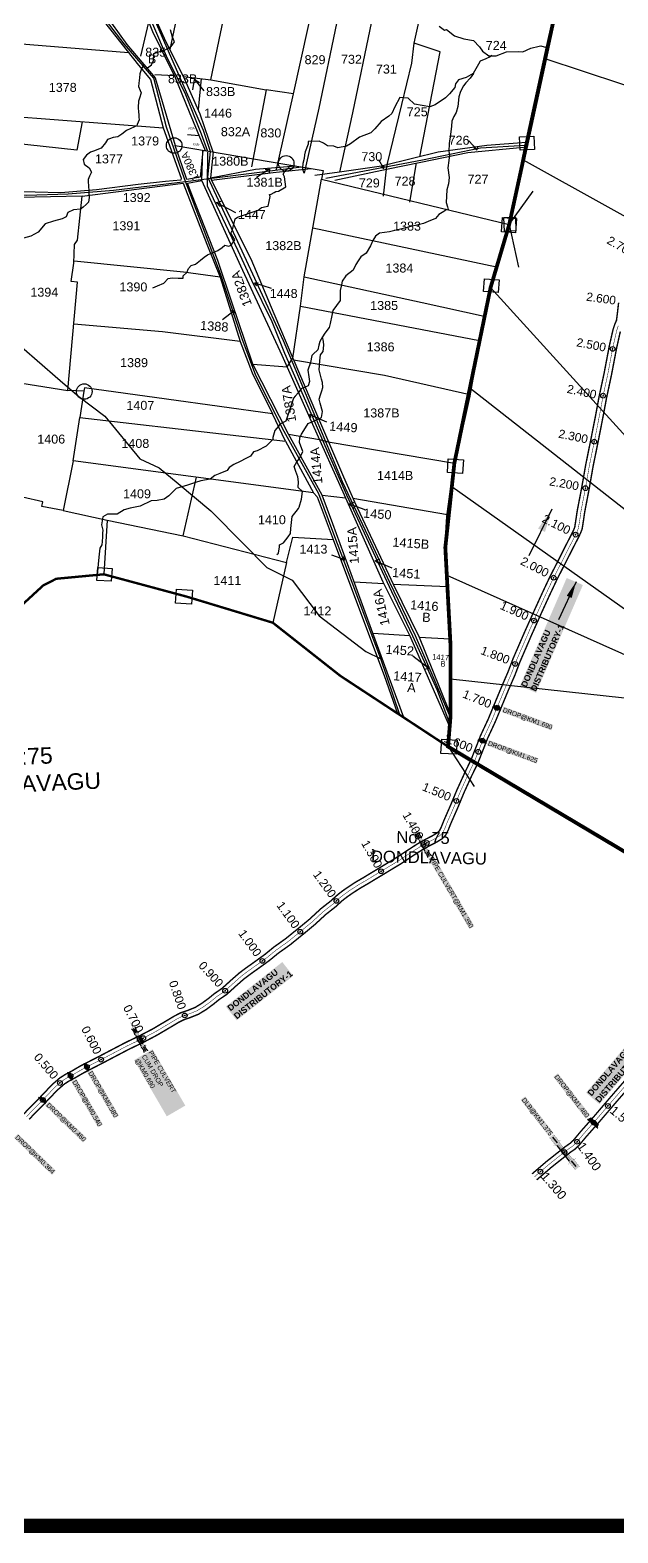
# Model space of a CAD drawing. Header units: inches. Extents: x 194782 to 246112, y 1600383 to 1614216.
# Drawn here: x 198601 to 199845, y 1603393 to 1606574 of the extents above; entities that cross this region are included whole.
import ezdxf
from ezdxf.enums import TextEntityAlignment as Align

# ---------------------------------------------------------------- set-up
doc = ezdxf.new("R2010")
doc.units = ezdxf.units.IN
doc.header["$LTSCALE"] = 15
doc.header["$MEASUREMENT"] = 0
doc.header["$PDMODE"] = 32
doc.header["$PDSIZE"] = 10
for name, pattern in [('ACAD_ISO02W100', [15, 12, -3]), ('ACAD_ISO03W100', [30, 12, -18]), ('HIDDEN2', [0.1875, 0.125, -0.0625])]:
    doc.linetypes.add(name, pattern=pattern)
for name, color, linetype in [('BOUNDRY STONES', 240, 'Continuous'), ('CANAL1', 7, 'Continuous'), ('CSMark', 72, 'Continuous'), ('DIMENSION', 7, 'Continuous'), ('PLOTS', 7, 'Continuous'), ('PLOTS NO', 7, 'Continuous'), ('RE REMARKS', 7, 'Continuous'), ('ROADS', 1, 'Continuous'), ('STREAMS', 4, 'Continuous'), ('STRUCTURE', 5, 'Continuous'), ('text2', 7, 'Continuous'), ('VILLAGE BOUNDAY', 5, 'Continuous')]:
    doc.layers.add(name, color=color, linetype=linetype)
doc.styles.get("Standard").update_dxf_attribs({"font": 'arial.ttf'})
doc.dimstyles.get("Standard").update_dxf_attribs({"dimtxt": 0.18, "dimasz": 0.18, "dimexe": 0.18, "dimexo": 0.0625, "dimgap": 0.09, "dimtad": 0, "dimtih": 1, "dimtoh": 1, "dimdec": 4, "dimzin": 0, "dimdsep": 46, "dimtxsty": 'Standard', "dimcen": 0.09, "dimadec": 0, "dimazin": 0, "dimtfac": 1, "dimtdec": 4, "dimtofl": 0, "dimtmove": 0, "dimatfit": 3, "dimfxl": 1, "dimtolj": 1, "dimtzin": 0, "dimarcsym": 0})

# ---------------------------------------------------------------- blocks, each defined once
blk = doc.blocks.new('DROP')
h = blk.add_hatch()
h.set_pattern_fill('ANSI31', color=1, scale=10, angle=45)
h.set_pattern_definition([(90, (-324.4107, -25.7687), (-1.25, 0), [])])
h.paths.add_polyline_path([(-9.9, -4.3), (-13.8, 4.1), (13.8, 4.1), (10.2, -4.3)])
at = {"layer": 'STRUCTURE', "color": 5, "const_width": 0.49}
blk.add_lwpolyline([(-9.9, -4.3), (-13.8, 4.1), (13.8, 4.1), (10.2, -4.3), (-9.9, -4.3)], dxfattribs=at)
at = {"layer": 'STRUCTURE', "color": 5}
blk.add_circle((0, 0), 1.33, dxfattribs=at)
blk = doc.blocks.new('SP')
at = {"layer": 'STRUCTURE'}
h = blk.add_hatch(dxfattribs=at)
h.set_pattern_fill('DASH', color=256, scale=8, style=0)
edge = h.paths.add_edge_path()
edge.add_spline(control_points=[(769825.7, 1706742.1), (769825.3, 1706741.8), (769823.8, 1706740.8), (769820.9, 1706740.3), (769817, 1706739.7), (769811.4, 1706738.9), (769804, 1706739.7), (769798.4, 1706741), (769795.6, 1706741.6)], knot_values=[0, 0, 0, 0, 1.613557, 5.24513, 8.624976, 13.470124, 22.190216, 30.746377, 30.746377, 30.746377, 30.746377], degree=3, periodic=0)
edge.add_line((769795.6, 1706741.6), (769792.6, 1706739.6))
edge.add_line((769792.6, 1706739.6), (769732.6, 1706739.6))
edge.add_line((769732.6, 1706739.6), (769729.6, 1706741.6))
edge.add_spline(control_points=[(769729.6, 1706741.6), (769726.9, 1706740.9), (769721.3, 1706739.5), (769713.9, 1706738.5), (769708.3, 1706739.1), (769704.4, 1706739.6), (769701.5, 1706740), (769700, 1706741), (769699.5, 1706741.3)], knot_values=[0, 0, 0, 0, 8.556161, 17.276253, 22.121402, 25.501247, 29.13282, 30.746377, 30.746377, 30.746377, 30.746377], degree=3, periodic=0)
edge.add_line((769699.5, 1706741.3), (769699.5, 1706722.1))
edge.add_spline(control_points=[(769699.5, 1706722.1), (769700, 1706722.4), (769701.4, 1706723.4), (769704.3, 1706724), (769708.2, 1706724.5), (769713.8, 1706725.3), (769721.2, 1706724.5), (769726.8, 1706723.3), (769729.6, 1706722.6)], knot_values=[0, 0, 0, 0, 1.613557, 5.24513, 8.624976, 13.470124, 22.190216, 30.746377, 30.746377, 30.746377, 30.746377], degree=3, periodic=0)
edge.add_line((769729.6, 1706722.6), (769732.6, 1706724.6))
edge.add_line((769732.6, 1706724.6), (769792.6, 1706724.6))
edge.add_line((769792.6, 1706724.6), (769795.6, 1706722.6))
edge.add_spline(control_points=[(769795.6, 1706722.6), (769798.4, 1706723.3), (769803.9, 1706724.8), (769811.3, 1706725.8), (769817, 1706725.1), (769820.9, 1706724.7), (769823.8, 1706724.2), (769825.2, 1706723.3), (769825.7, 1706723)], knot_values=[0, 0, 0, 0, 8.556161, 17.276253, 22.121402, 25.501247, 29.13282, 30.746377, 30.746377, 30.746377, 30.746377], degree=3, periodic=0)
edge.add_line((769825.7, 1706723), (769825.7, 1706742.1))
h.paths.add_polyline_path([(769764.2, 1706732.1, -1), (769761.1, 1706732.1, -1)], flags=0)
h.paths.add_polyline_path([(769761.1, 1706732.1, 1), (769764.2, 1706732.1, 1)], flags=16)
at = {"layer": 'STRUCTURE', "const_width": 0.628}
for points in [[(769726.6, 1706747.6), (769726.6, 1706743.6), (769732.6, 1706739.6), (769792.6, 1706739.6), (769798.6, 1706743.6), (769798.6, 1706747.6)], [(769726.6, 1706716.6), (769726.6, 1706720.6), (769732.6, 1706724.6), (769792.6, 1706724.6), (769798.6, 1706720.6), (769798.6, 1706716.6)]]:
    blk.add_lwpolyline(points, dxfattribs=at)
at = {"layer": 'STRUCTURE', "color": 3}
blk.add_lwpolyline([(769732.6, 1706724.6), (769792.6, 1706724.6)], dxfattribs=at)
blk.add_lwpolyline([(769732.6, 1706724.6), (769792.6, 1706724.6)], dxfattribs=at)
at = {"layer": 'STRUCTURE', "color": 0}
blk.add_circle((769762.6, 1706732.1), 1.55, dxfattribs=at)
at = {"layer": 'STRUCTURE'}
for points in [[(769699.5, 1706741.3), (769700.9, 1706740.5), (769704.4, 1706739.6), (769707.8, 1706739.2), (769712.6, 1706738.8), (769721.3, 1706739.7), (769729.6, 1706741.6)], [(769699.5, 1706722.1), (769700.9, 1706723), (769704.4, 1706724), (769707.7, 1706724.5), (769712.5, 1706725), (769721.2, 1706724.4), (769729.6, 1706722.6)], [(769825.7, 1706742.1), (769824.3, 1706741.3), (769820.8, 1706740.3), (769817.5, 1706739.8), (769812.7, 1706739.2), (769804, 1706739.9), (769795.6, 1706741.6)], [(769825.7, 1706723), (769824.3, 1706723.8), (769820.8, 1706724.7), (769817.4, 1706725.1), (769812.6, 1706725.5), (769803.9, 1706724.6), (769795.6, 1706722.6)]]:
    blk.add_spline(points, degree=3, dxfattribs=at)
at = {"layer": 'STRUCTURE', "color": 0}
blk.add_text('STREAM', height=5, dxfattribs=at).set_placement((769684.3, 1706732.1), align=Align.MIDDLE_CENTER)
for points in [[(769727.4, 1706732.1), (769700.8, 1706732.1)], [(769824.4, 1706732.1), (769800.5, 1706732.1)]]:
    blk.add_leader(points, dimstyle='Standard', override={"dimasz": 10, "dimgap": 0.09, "dimtad": 0}, dxfattribs=at)
blk = doc.blocks.new('DLB')
at = {"layer": 'STRUCTURE'}
h = blk.add_hatch(dxfattribs=at)
h.set_pattern_fill('DOTS', color=6, scale=20, angle=320.37224793, style=0)
h.paths.add_polyline_path([(769699.5, 1706950), (769699.5, 1706934), (769729.1, 1706934), (769732.1, 1706936), (769792.1, 1706936), (769795.1, 1706934), (769824.7, 1706934), (769824.7, 1706950), (769795.1, 1706950), (769792.1, 1706948), (769732.1, 1706948), (769729.1, 1706950)])
at = {"layer": 'STRUCTURE', "color": 6, "linetype": 'ACAD_ISO02W100', "ltscale": 0.5, "const_width": 0.5}
for points in [[(769699.5, 1706950), (769729.1, 1706950)], [(769795.1, 1706950), (769824.7, 1706950)], [(769699.5, 1706934), (769729.1, 1706934)], [(769795.1, 1706934), (769824.7, 1706934)]]:
    blk.add_lwpolyline(points, dxfattribs=at)
at = {"layer": 'STRUCTURE', "color": 6, "const_width": 0.628}
for points in [[(769726.1, 1706956), (769726.1, 1706952), (769732.1, 1706948), (769792.1, 1706948), (769798.1, 1706952), (769798.1, 1706956)], [(769726.1, 1706928), (769726.1, 1706932), (769732.1, 1706936), (769792.1, 1706936), (769798.1, 1706932), (769798.1, 1706928)], [(769732.1, 1706942), (769792.1, 1706942)]]:
    blk.add_lwpolyline(points, dxfattribs=at)
at = {"layer": 'STRUCTURE', "color": 6}
blk.add_lwpolyline([(769732.1, 1706936), (769792.1, 1706936)], dxfattribs=at)
blk.add_lwpolyline([(769732.1, 1706936), (769792.1, 1706936)], dxfattribs=at)
at = {"layer": 'STRUCTURE', "color": 0}
blk.add_circle((769762.1, 1706942), 1.8, dxfattribs=at)
for points in [[(769703.8, 1706942), (769726.7, 1706942)], [(769818.6, 1706942), (769795.7, 1706942)]]:
    blk.add_leader(points, dimstyle='Standard', override={"dimasz": 10, "dimgap": 0.09, "dimtad": 0}, dxfattribs=at)

msp = doc.modelspace()

# ---------------------------------------------------------------- linework, layer by layer
at = {"layer": 'BOUNDRY STONES', "color": 1}
for points in [[(199636.3, 1606347.5), (199666.5, 1606348.9), (199667.8, 1606320.9), (199637.6, 1606319.5)], [(199600.2, 1606177.1), (199630.3, 1606175.1), (199628.2, 1606144.8), (199598.2, 1606146.8)], [(199602.9, 1606176.8), (199627.6, 1606178), (199628.9, 1606148.5), (199604.3, 1606147.4)], [(199562.3, 1606047.1), (199593.1, 1606045), (199591.4, 1606018.4), (199560.5, 1606020.4)], [(199485.6, 1605666.2), (199517.6, 1605664.1), (199515.7, 1605635.3), (199483.7, 1605637.4)], [(198744.1, 1605436), (198774.3, 1605434), (198772.5, 1605406.9), (198742.3, 1605408.9)], [(198910.7, 1605390.3), (198944.4, 1605388.1), (198942.4, 1605358.7), (198908.8, 1605361)], [(199472.2, 1605073), (199504.2, 1605070.9), (199502.2, 1605040.7), (199470.2, 1605042.8)]]:
    msp.add_lwpolyline(points, close=True, dxfattribs=at)
for points in [[(199614.6, 1606162.2), (199664.9, 1606232.7)], [(199614.6, 1606162.2), (199634.5, 1606071.6)], [(199485.2, 1605057), (199540.2, 1604972.4)]]:
    msp.add_lwpolyline(points, dxfattribs=at)
for centre in [(198905.7, 1606329.4), (199142.7, 1606291.6), (198715.5, 1605808.7)]:
    msp.add_circle(centre, 16.5, dxfattribs=at)
at = {"layer": 'CANAL1', "color": 200, "const_width": 3}
for points in [[(198587.5, 1604279.5), (198622.9, 1604315.7), (198647.6, 1604341.7), (198663.7, 1604355.6), (198674.4, 1604362.5), (198687, 1604369.1), (198707.1, 1604380.9), (198749.3, 1604402.6), (198802.9, 1604430.7), (198832.3, 1604444.8), (198860.8, 1604459.7), (198889.6, 1604476.8), (198906.5, 1604486.9), (198919.2, 1604493.4), (198925.4, 1604495.6), (198934.5, 1604498.7), (198950, 1604504.9), (198964.5, 1604513.8), (198979.9, 1604525.2), (198990.5, 1604533.9), (199007.1, 1604545.3), (199025.9, 1604562.4), (199043, 1604577.4), (199057.3, 1604588.2), (199076.7, 1604602), (199087.6, 1604609.9), (199097.7, 1604617.2), (199116.5, 1604632.6), (199140.9, 1604650), (199173.2, 1604676.1), (199192.3, 1604691.9), (199216.1, 1604713.9), (199237, 1604730.3), (199243.5, 1604736.2), (199252.3, 1604744.1), (199262.1, 1604751.7), (199272.6, 1604759), (199288.2, 1604769.3), (199307.5, 1604780.6), (199341.8, 1604801.4), (199375.2, 1604821.6), (199403.8, 1604840.4), (199419.9, 1604850.8), (199437.1, 1604860.5), (199452.8, 1604868.7), (199462, 1604874.3), (199467.3, 1604879.5), (199470.9, 1604886.7), (199475.7, 1604899.1), (199491.1, 1604934.4), (199504.2, 1604965.9), (199520.3, 1605001.2), (199533.8, 1605029.1), (199541.6, 1605048.9), (199544, 1605054.9), (199553.9, 1605080.3), (199570.3, 1605115.6), (199584, 1605148.8), (199597, 1605180.2), (199611.9, 1605214.9), (199619.6, 1605234.9), (199622.9, 1605243.7), (199647.3, 1605299.9), (199667.7, 1605345.3), (199684.6, 1605382.4), (199700.8, 1605416.9), (199701.5, 1605418.3), (199715.1, 1605444.7), (199734.3, 1605482.9), (199743.7, 1605501), (199750.3, 1605514.2), (199753.2, 1605521.3), (199755, 1605533), (199758.6, 1605556.9), (199768, 1605605.5), (199776.4, 1605653.6), (199787.5, 1605708.1), (199797.8, 1605760.5), (199804.8, 1605798.3), (199805.5, 1605801.5), (199815.2, 1605846.7), (199826.1, 1605903.9), (199834.3, 1605940.1), (199837.8, 1605950.7), (199841.5, 1605959.3), (199843.2, 1605972.3), (199845.9, 1605995.5), (199846.1, 1605996.9)], [(198598.9, 1604268.3), (198634.4, 1604304.6), (198658.7, 1604330.1), (198673.3, 1604342.7), (198682.5, 1604348.7), (198694.7, 1604355.2), (198714.8, 1604366.8), (198756.7, 1604388.4), (198810, 1604416.4), (198839.5, 1604430.5), (198868.6, 1604445.8), (198897.8, 1604463), (198914.3, 1604472.9), (198925.5, 1604478.6), (198930.7, 1604480.4), (198940.1, 1604483.7), (198957.2, 1604490.6), (198973.5, 1604500.5), (198989.8, 1604512.6), (199000.1, 1604521.1), (199017.1, 1604532.7), (199036.6, 1604550.4), (199053.1, 1604565), (199066.8, 1604575.3), (199086, 1604589), (199097, 1604596.9), (199107.4, 1604604.5), (199126.2, 1604619.9), (199150.6, 1604637.2), (199183.3, 1604663.7), (199202.8, 1604679.9), (199226.5, 1604701.7), (199247.3, 1604718.1), (199254.2, 1604724.4), (199262.5, 1604731.9), (199271.5, 1604738.8), (199281.5, 1604745.8), (199296.6, 1604755.7), (199315.7, 1604766.9), (199350.1, 1604787.7), (199383.8, 1604808), (199412.5, 1604827), (199428.2, 1604837.1), (199444.7, 1604846.5), (199460.7, 1604854.7), (199472, 1604861.6), (199480.4, 1604870), (199485.5, 1604880.2), (199490.5, 1604893), (199505.9, 1604928.1), (199518.9, 1604959.5), (199534.8, 1604994.4), (199548.5, 1605022.7), (199556.5, 1605043.1), (199558.9, 1605049.1), (199568.6, 1605074), (199584.9, 1605109.2), (199598.8, 1605142.6), (199611.7, 1605173.9), (199626.8, 1605208.8), (199634.5, 1605229.2), (199637.8, 1605237.6), (199661.9, 1605293.4), (199682.2, 1605338.7), (199699.1, 1605375.7), (199715.2, 1605409.8), (199715.7, 1605411), (199729.3, 1605437.5), (199748.6, 1605475.6), (199758, 1605493.8), (199764.9, 1605507.7), (199768.7, 1605517), (199770.9, 1605530.5), (199774.4, 1605554.2), (199783.7, 1605602.6), (199792.1, 1605650.6), (199803.2, 1605705), (199813.5, 1605757.5), (199820.5, 1605795.1), (199821.2, 1605798.2), (199830.9, 1605843.6), (199841.8, 1605900.7), (199849.7, 1605935.8)], [(199662.9, 1604152.6), (199693.6, 1604178.9), (199714.3, 1604195.3), (199733.9, 1604210.7), (199743.7, 1604217.5), (199750.5, 1604223.8), (199765.4, 1604241.8), (199792.3, 1604272.3), (199828.1, 1604314.2), (199868.5, 1604360.7)], [(199672.6, 1604139.8), (199703.8, 1604166.5), (199724.3, 1604182.8), (199743.4, 1604197.9), (199753.7, 1604205), (199762.1, 1604212.8), (199777.6, 1604231.4), (199804.4, 1604261.8), (199840.3, 1604303.8), (199880.6, 1604350.2)]]:
    msp.add_lwpolyline(points, dxfattribs=at)
at = {"layer": 'CANAL1', "color": 1, "linetype": 'HIDDEN2', "ltscale": 4, "const_width": 1}
for points in [[(198593.2, 1604273.9), (198628.7, 1604310.1), (198653.1, 1604335.9), (198668.5, 1604349.1), (198678.4, 1604355.6), (198690.9, 1604362.2), (198711, 1604373.8), (198753, 1604395.5), (198806.5, 1604423.6), (198835.9, 1604437.6), (198864.7, 1604452.7), (198893.7, 1604469.9), (198910.4, 1604479.9), (198922.3, 1604486), (198928, 1604488), (198937.3, 1604491.2), (198953.6, 1604497.7), (198969, 1604507.1), (198984.9, 1604518.9), (198995.3, 1604527.5), (199012.1, 1604539), (199031.3, 1604556.4), (199048, 1604571.2), (199062, 1604581.8), (199081.3, 1604595.5), (199092.3, 1604603.4), (199102.5, 1604610.8), (199121.3, 1604626.2), (199145.8, 1604643.6), (199178.2, 1604669.9), (199197.5, 1604685.9), (199221.3, 1604707.8), (199242.2, 1604724.2), (199248.9, 1604730.3), (199257.4, 1604738), (199266.8, 1604745.3), (199277, 1604752.4), (199292.4, 1604762.5), (199311.6, 1604773.8), (199345.9, 1604794.5), (199379.5, 1604814.8), (199408.2, 1604833.7), (199424, 1604843.9), (199440.9, 1604853.5), (199456.7, 1604861.7), (199467, 1604868), (199473.8, 1604874.8), (199478.2, 1604883.5), (199483.1, 1604896), (199498.5, 1604931.2), (199511.6, 1604962.7), (199527.6, 1604997.8), (199541.1, 1605025.9), (199549.1, 1605046), (199551.4, 1605052), (199561.2, 1605077.1), (199577.6, 1605112.4), (199591.4, 1605145.7), (199604.4, 1605177.1), (199619.3, 1605211.9), (199627.1, 1605232.1), (199630.4, 1605240.6), (199654.6, 1605296.6), (199674.9, 1605342), (199691.8, 1605379.1), (199708, 1605413.4), (199708.6, 1605414.6), (199722.2, 1605441.1), (199741.5, 1605479.2), (199750.9, 1605497.4), (199757.6, 1605510.9), (199760.9, 1605519.1), (199763, 1605531.7), (199766.5, 1605555.6), (199775.8, 1605604.1), (199784.2, 1605652.1), (199795.4, 1605706.6), (199805.7, 1605759), (199812.7, 1605796.7), (199813.3, 1605799.9), (199823.1, 1605845.2), (199833.9, 1605902.3), (199842, 1605937.9), (199845.3, 1605947.8)], [(199667.8, 1604146.2), (199698.7, 1604172.7), (199719.3, 1604189.1), (199738.7, 1604204.3), (199748.7, 1604211.3), (199756.3, 1604218.3), (199771.5, 1604236.6), (199798.4, 1604267.1), (199834.2, 1604309), (199874.5, 1604355.5)]]:
    msp.add_lwpolyline(points, dxfattribs=at)
at = {"layer": 'PLOTS'}
for points in [[(196732.1, 1607224), (197074.8, 1607172.3), (197017, 1607059.9), (197369.3, 1606989.3), (197626.5, 1606880.8), (197730.8, 1606836), (197816.6, 1606807.8), (197870.8, 1606793.5), (198015.5, 1606765.3), (198020.4, 1606796.4), (198096.8, 1606795.7), (198107.8, 1606845.5), (198356, 1606824.9), (198713.3, 1606797.5), (198722.2, 1606696.5), (198740.3, 1606633.3), (198805.6, 1606543.4), (198865.2, 1606472.6), (198907.7, 1606329.3), (199143.8, 1606289.3), (199220.6, 1606276.3), (199217.6, 1606258.4), (199614.6, 1606162.2)], [(199348.4, 1606222.2), (199355.1, 1606279.4), (199356.1, 1606288.4), (199387.3, 1606416.6), (199408.6, 1606504), (199413.8, 1606545.9), (199443.8, 1606683.2), (199466.1, 1606785.4), (199471.1, 1606808.3), (199483.5, 1606848.9), (199497.2, 1606922.2), (199510.3, 1606992.4), (199353.6, 1607029.9), (199337.4, 1606958.6)], [(198702.3, 1606917.7), (198727.6, 1606899.8), (198766.6, 1606802.8), (198801.5, 1606716), (198834.2, 1606634.6), (198859.9, 1606570.7), (198896.1, 1606497.6), (198906.3, 1606476.9), (198864.7, 1606478.7)], [(198988.5, 1606315.6), (198960.7, 1606396.1), (198925.6, 1606475.4), (198887.7, 1606549.5), (198847.9, 1606640), (198806.4, 1606747.7), (198763.8, 1606840.5), (198744.3, 1606892.4), (198727.6, 1606899.8)], [(199318.5, 1606892.9), (199291.9, 1606766.5), (199248.9, 1606587.6), (199211.8, 1606408.2), (199180.8, 1606270.9)], [(198698, 1606798.7), (198715.6, 1606682.6), (198727.5, 1606635.9), (198758.1, 1606590.8), (198830.5, 1606499.2), (198855.6, 1606469.4), (198882.3, 1606367), (198920.4, 1606260.3), (198919.9, 1606256.2), (198887.3, 1606253), (198829.8, 1606247.2), (198741.2, 1606235.3), (198665.6, 1606229.5), (198557.6, 1606232), (198462.2, 1606234.1), (198344.9, 1606233), (198305.5, 1606235.8)], [(198952.9, 1606801.5), (198896.4, 1606532.6)], [(198925.6, 1606475.4), (198983.5, 1606468.8), (199040.9, 1606746.2), (199052.9, 1606804)], [(199376.4, 1606809.8), (199322.9, 1606591.7), (199282.7, 1606398.6), (199255.2, 1606272.9), (199203.6, 1606265.8)], [(199157.9, 1606438.7), (199205.6, 1606653.4), (199220.5, 1606747.3)], [(198834.8, 1606518.3), (198851.9, 1606590.6)], [(198550.2, 1606392), (198564.9, 1606472.8), (198467.3, 1606481.7), (198469.1, 1606553.9), (198809.1, 1606526.2)], [(199425.2, 1606305.5), (199468.5, 1606527.8), (199413.8, 1606545.9)], [(198906.3, 1606476.9), (198937.4, 1606400.4), (198971.1, 1606318.6)], [(198962.5, 1606471.2), (198956.5, 1606405.4)], [(198983.5, 1606468.8), (199100.1, 1606447.5), (199069.4, 1606284)], [(199122.2, 1606278.4), (199157.9, 1606438.7), (199100.1, 1606447.5)], [(198289.3, 1606232.7), (198208.3, 1606233.8), (198205.8, 1606396.4), (198501.5, 1606392.6), (198550.2, 1606392), (198882.3, 1606367)], [(198710.9, 1606379.9), (198699.5, 1606319.9), (198557, 1606335.2), (198554.6, 1606232)], [(198934.2, 1606352.5), (198957.9, 1606350.5)], [(199650.1, 1606335.5), (199566.9, 1606329.8), (199464.5, 1606315.3), (199413.1, 1606302.5), (199344.1, 1606285.4), (199255.2, 1606272.9)], [(198966.5, 1606317.9), (198960.8, 1606262.6), (198932.4, 1606257.2), (198907.7, 1606329.3)], [(199391.8, 1605118.4), (199326.2, 1605297.1), (199287.7, 1605401.9), (199241.2, 1605528.7), (199218.8, 1605589.4), (199147.6, 1605718.6), (199072.3, 1605866.8), (199027.3, 1606000), (198998.3, 1606085.8), (198943.3, 1606225.7), (198933.8, 1606250), (198964.2, 1606255.1), (198966.5, 1606317.9)], [(198988.3, 1606315.9), (198982.6, 1606261.3), (198986.5, 1606251.2), (199067.8, 1606089.6), (199116.7, 1605973.9), (199156.8, 1605879), (199206.6, 1605761.3), (199263.6, 1605628.4), (199287, 1605575.4), (199359, 1605421.9), (199368.9, 1605401), (199424.1, 1605288.5), (199466.9, 1605182.3), (199490.2, 1605124.4)], [(199245.8, 1606256.3), (199355.1, 1606279.4), (199427.6, 1606294.4), (199527.2, 1606315), (199644.6, 1606325.8)], [(198982.6, 1606261.3), (199077.5, 1606279.5), (199162.3, 1606286.2)], [(198984.5, 1606256.2), (199115.3, 1606272.5), (199195.8, 1606280.5)], [(199404.5, 1606209.6), (199418.2, 1606292.5)], [(198710.7, 1606222.3), (198924.9, 1606249.8), (198975, 1606120.6), (199002.7, 1606050.8), (198925.4, 1606061.5), (198693.9, 1606084.4)], [(199488.6, 1605099), (199404.6, 1605292), (199348, 1605405.4), (199266.1, 1605589), (199199.1, 1605738.9), (199133.9, 1605885), (199047, 1606073.7), (198964.2, 1606255.1)], [(199180.6, 1606051.8), (199217.6, 1606258.4)], [(198548.2, 1605831.8), (198680.7, 1605811.2), (198701.2, 1606040.2), (198687.9, 1606041.4), (198693.7, 1606080.2), (198695.1, 1606120.2), (198701.2, 1606128.9), (198710.7, 1606222.3), (198576.9, 1606219.1)], [(199199.1, 1606155.1), (199587.5, 1606072.6)], [(199002.7, 1606050.8), (199045.6, 1605914.8), (198880.7, 1605934.7), (198693.2, 1605951.5)], [(199172.7, 1605989.4), (199180.6, 1606051.8), (199430.7, 1605996.9), (199561.7, 1605968.2)], [(199156.8, 1605879), (199172.7, 1605989.4), (199551.9, 1605916.7)], [(199045.6, 1605914.8), (199070.7, 1605848.5), (199113.5, 1605761.4), (198889.3, 1605792.5), (198715.8, 1605816.5), (198714.8, 1605809.2), (198680.7, 1605811.2)], [(199072.3, 1605866.8), (199144.7, 1605861)], [(199144.7, 1605861), (199156.8, 1605879)], [(199158.1, 1605876), (199350.4, 1605843), (199531.2, 1605802.3)], [(198714.8, 1605809.2), (198705.8, 1605754), (199024.5, 1605717.1), (199141.2, 1605703.6), (199113.5, 1605761.4)], [(199141.2, 1605703.6), (199200.8, 1605593.9), (198691.8, 1605662.1), (198705.8, 1605754)], [(199147.6, 1605718.6), (199213.2, 1605707.3)], [(199213.2, 1605707.3), (199231.8, 1605702.4)], [(199231.8, 1605702.4), (199498.5, 1605656.8)], [(198691.8, 1605662.1), (198670.7, 1605556.5), (198625.5, 1605565.6), (198627.7, 1605574.9), (198541.5, 1605595.1), (198407.9, 1605607)], [(198924.4, 1605503.5), (198953.2, 1605627.1)], [(199200.8, 1605593.9), (199208.3, 1605585.6), (199241.8, 1605495.7)], [(199218.8, 1605589.4), (199268.4, 1605583.6)], [(199283.8, 1605582.6), (199484, 1605548.7)], [(198670.7, 1605556.5), (198763.7, 1605536.7), (198756.7, 1605421.8)], [(198763.7, 1605536.7), (198924.4, 1605503.5), (199143.5, 1605447), (199114.4, 1605319.3)], [(199143.5, 1605447), (199156.6, 1605500.3), (199241.8, 1605495.7), (199299.9, 1605340.9), (199349.8, 1605207.8), (199378.5, 1605127.1)], [(199286.2, 1605406.1), (199349.4, 1605402.6)], [(199368.9, 1605401), (199483.8, 1605395.8)], [(199326.2, 1605297.1), (199404.6, 1605292)], [(199424.1, 1605288.5), (199489.6, 1605285.3)]]:
    msp.add_lwpolyline(points, dxfattribs=at)
at = {"layer": 'PLOTS', "color": 0}
for points in [[(200076.6, 1606584.2), (200067.5, 1606549.5), (200062.2, 1606479.1), (200034.1, 1606415.4), (200015, 1606405.6), (199690.7, 1606513)], [(199644.2, 1606299), (200009, 1606096.8), (200018.9, 1605941.8), (200008, 1605894.4), (199996.1, 1605829.3), (199986, 1605788.2), (199979.1, 1605701.7), (199957.8, 1605606.9)], [(200022.2, 1605505.7), (199997.9, 1605530.4), (199973.2, 1605589.9), (199575.2, 1606028.9)], [(200038.6, 1605485), (200021.1, 1605355.1), (199999.8, 1605379.4), (199973.5, 1605437.9), (199974.2, 1605468.3), (199531.2, 1605815.5)], [(200309.7, 1605694.4), (200132, 1605430.3), (200102.8, 1605453.1), (200081.4, 1605351.6), (200062.5, 1605190), (200054.3, 1605119.9), (200030.8, 1605154.9), (200029.1, 1605214.7), (200001.1, 1605247), (199493.2, 1605607.2)], [(199482.5, 1605419.8), (199997.2, 1605190.1), (200004.7, 1605176.1), (200011.5, 1605163.2), (200014.4, 1605131.5), (200029.7, 1605117.8), (200030.8, 1605154.9)], [(200029.7, 1605117.8), (200027.7, 1605065.1), (200003.1, 1605092), (199993.8, 1605118.3), (199981.1, 1605146), (199490.2, 1605199.9)]]:
    msp.add_lwpolyline(points, dxfattribs=at)
at = {"layer": 'PLOTS NO'}
for points in [[(198945, 1606447.3), (198948.4, 1606469.4), (198959.6, 1606462.5)], [(198948.4, 1606469.4), (198968.4, 1606445.4)], [(199547, 1606320.2), (199529.4, 1606339.3)], [(199539.7, 1606324.5), (199547, 1606320.2), (199547.9, 1606326.1)], [(199107.3, 1606279.6), (199079.9, 1606262)], [(199098, 1606278.6), (199107.3, 1606279.6), (199106.7, 1606272.5)], [(199349.1, 1606280.9), (199339, 1606299.3)], [(199343.2, 1606284.1), (199349.1, 1606280.9), (199350, 1606285.9)], [(199002.7, 1606200.2), (198995, 1606208.6), (199005, 1606211.4)], [(198995, 1606208.6), (199035.1, 1606187.5)], [(199080.7, 1606032.5), (199075.4, 1606038.7), (199083.7, 1606039.4)], [(199075.4, 1606038.7), (199110.7, 1606027.2)], [(199032.9, 1605979.3), (199008.1, 1605960.5)], [(199026.4, 1605980.5), (199032.9, 1605979.3), (199031.4, 1605971.2)], [(199200, 1605758.8), (199191.7, 1605760.1), (199193.8, 1605753.8)], [(199191.7, 1605760.1), (199228, 1605744.2)], [(199285.9, 1605561.1), (199276, 1605570.6), (199285.5, 1605574.3)], [(199276, 1605570.6), (199308.9, 1605559.1)], [(199267.1, 1605452.2), (199239.3, 1605462.4)], [(199260, 1605453.1), (199267.1, 1605452.2), (199263.5, 1605459.5)], [(199341.3, 1605442.8), (199330.7, 1605450.1), (199341.1, 1605454.3)], [(199330.7, 1605450.1), (199366.5, 1605435.6)], [(199444.5, 1605222.1), (199410.7, 1605248.5)], [(199437.7, 1605221.4), (199444.5, 1605222.1), (199441.7, 1605228.5)]]:
    msp.add_lwpolyline(points, dxfattribs=at)
at = {"layer": 'ROADS'}
for points in [[(198982.2, 1606316.7), (198967.4, 1606360.9), (198918.4, 1606472.8), (198866.2, 1606591.8), (198819.2, 1606691.5), (198778.6, 1606794.1), (198740.5, 1606891.3), (198713.2, 1606955.2), (198687.7, 1606996.2), (198677.2, 1607063.4), (198636.2, 1607132.3), (198584.8, 1607235.9)], [(198676.3, 1607053.5), (198687.6, 1606989.1), (198713, 1606937.9), (198736.8, 1606889.8), (198772.7, 1606797.3), (198814.9, 1606688.7), (198859.5, 1606586.9), (198891.1, 1606514.6), (198927.9, 1606440.8), (198962.7, 1606354.4), (198976.2, 1606317.7)], [(199226.4, 1606260.6), (199430.9, 1606299.3), (199553.6, 1606324.8), (199649, 1606330.2)]]:
    msp.add_lwpolyline(points, dxfattribs=at)
at = {"layer": 'ROADS', "color": 1}
for points in [[(199383.3, 1605124), (199343.1, 1605242.9), (199282.3, 1605404.3), (199243.8, 1605506.4), (199211.7, 1605591.8), (199138.3, 1605724.4), (199078.6, 1605842.9), (199049.3, 1605920), (199004, 1606057.7), (198963.3, 1606164.7), (198927.3, 1606259.2), (198889.7, 1606368), (198862.6, 1606471.9), (198799.9, 1606544.5), (198753.1, 1606605.3), (198733.4, 1606636.7), (198715.9, 1606705.7), (198703.6, 1606798.3)], [(198976, 1606315.3), (198975.8, 1606244.4), (199040.2, 1606107.2), (199069.6, 1606044.6), (199112.3, 1605956.6), (199139.1, 1605890), (199183.8, 1605788.9), (199224.8, 1605694.5), (199270.6, 1605590.1), (199317.1, 1605489.6), (199365.4, 1605385.4), (199410.2, 1605291.3), (199462.1, 1605176.7), (199489, 1605104.3)], [(199490.2, 1605118.8), (199453.9, 1605204.7), (199416.5, 1605291.3), (199362.1, 1605404.4), (199316.5, 1605501.4), (199262, 1605617.5), (199216, 1605727.6), (199167.4, 1605844.2), (199136.9, 1605916.3), (199072.2, 1606057), (198976.9, 1606262.2), (198982.6, 1606316.6)], [(198011, 1606153.6), (198063, 1606164.4), (198211.4, 1606195.4), (198295.8, 1606232.2), (198332.7, 1606231.5), (198471.4, 1606230), (198592.9, 1606224.3), (198681.2, 1606227.1), (198777, 1606234.9), (198929.5, 1606253.5), (198963.1, 1606257.6), (199013.3, 1606263.6), (199175.3, 1606284)], [(198561.8, 1605921.4), (198610.4, 1605879.1), (198670, 1605827.2), (198703.7, 1605797.9), (198758.7, 1605756.4), (198833, 1605665.9), (198874.1, 1605647), (198914, 1605613.9), (198983.6, 1605556.1), (199052.5, 1605486.1), (199101.5, 1605436.4), (199117, 1605428.5), (199155.5, 1605409.4), (199212.4, 1605333.6), (199311.4, 1605258.6), (199343.1, 1605242.9)]]:
    msp.add_lwpolyline(points, dxfattribs=at)
at = {"layer": 'STREAMS'}
for points in [[(198849.5, 1606494), (198858, 1606500), (198862.2, 1606509.4), (198862.5, 1606524.3), (198888.3, 1606532.7), (198899.3, 1606538.8), (198906.6, 1606548.9), (198902, 1606559), (198898.2, 1606574.2)], [(199466.6, 1606582.3), (199478, 1606573.8), (199482, 1606575.1), (199498.5, 1606561.7), (199518.8, 1606555.2), (199539.3, 1606551.9), (199551.9, 1606538.6), (199557.8, 1606529.2), (199571.2, 1606519.5), (199587, 1606519.6), (199609, 1606527.4), (199633.8, 1606528.5), (199643.5, 1606528), (199660.6, 1606535.6), (199677.9, 1606539.9), (199681.4, 1606540.1), (199693.2, 1606537.1)], [(199577.7, 1606520.8), (199574.6, 1606517.4), (199565, 1606512.8), (199553.2, 1606507.7), (199549.3, 1606501.7), (199538.5, 1606481.8), (199523.5, 1606473.7), (199507.2, 1606468.7), (199501.1, 1606460), (199499.2, 1606452.1), (199488.4, 1606438.6), (199480, 1606430.4), (199457.6, 1606415.7), (199446.4, 1606411.3), (199414.2, 1606417.1), (199400.9, 1606429.5), (199382.9, 1606431.3), (199372.4, 1606411.6), (199366.3, 1606397.4), (199360, 1606391.3), (199343.6, 1606380.4), (199330.4, 1606364.6), (199321.7, 1606356), (199297.7, 1606347.1), (199279.1, 1606333), (199270.6, 1606328), (199251.9, 1606324.6), (199243.6, 1606327.8), (199230.2, 1606328.5), (199221.8, 1606334.2), (199212.2, 1606338.3), (199189.3, 1606337.9), (199189.2, 1606332.1), (199182.8, 1606315.8), (199181.4, 1606309.9), (199180.5, 1606301.8), (199178.1, 1606291.1), (199177.5, 1606282.3), (199177.7, 1606277.5), (199179.9, 1606271.7)], [(199538.8, 1606482.1), (199532.1, 1606472.1), (199523.1, 1606461.9), (199518.2, 1606455.9), (199511.3, 1606443.8), (199507.9, 1606432.3), (199505.9, 1606411.8), (199502.3, 1606399.3), (199497.7, 1606390.7), (199493, 1606380.7), (199492.2, 1606370.6), (199490.4, 1606352.7), (199487.4, 1606333.7), (199486.8, 1606317.1), (199488.1, 1606310), (199487, 1606298), (199484.5, 1606282), (199487.4, 1606261.7), (199486.4, 1606248), (199482.4, 1606235.5), (199481, 1606209.1), (199483.7, 1606199.8), (199485.6, 1606193.7)]]:
    msp.add_lwpolyline(points, dxfattribs=at)
at = {"layer": 'STREAMS', "color": 4}
for points in [[(198841.5, 1606500.8), (198836.7, 1606491.8), (198832.9, 1606481.2), (198832, 1606472.8), (198830.9, 1606461.5), (198830.2, 1606454.3), (198833.8, 1606446), (198836, 1606440.8), (198832.4, 1606429.8), (198830.3, 1606423.4), (198829.3, 1606409.9), (198830.1, 1606400.2), (198830.6, 1606395.2), (198831.1, 1606389.4), (198831.6, 1606383.5), (198827.2, 1606374.1), (198827, 1606371.2), (198814.1, 1606365.4), (198804.8, 1606361.2), (198794.8, 1606353.8), (198786.6, 1606347.7), (198776.8, 1606346.6), (198768.7, 1606343.6), (198764.8, 1606342.2), (198760.2, 1606335.4), (198750.9, 1606323.7), (198735, 1606317.8), (198728.4, 1606315.3), (198720.4, 1606309.1), (198713, 1606299.6), (198715.3, 1606290.1), (198725.6, 1606282.4), (198730.6, 1606272.7), (198726.8, 1606264.5), (198723.6, 1606257.5), (198723.9, 1606251.4), (198724.1, 1606245.6), (198724.3, 1606242.4), (198724.9, 1606234.1), (198725.4, 1606228.1), (198726, 1606219.5), (198724.3, 1606209.3), (198719.6, 1606204.6), (198713.1, 1606198.9), (198707.8, 1606194.5), (198692.5, 1606193), (198680.9, 1606187.4), (198677.4, 1606178.6), (198668.6, 1606174.2), (198650.1, 1606169), (198632.4, 1606164), (198618.2, 1606146.3), (198602.4, 1606137.7), (198579, 1606131.3)], [(198860.6, 1606028.4), (198870.5, 1606032.5), (198883.5, 1606037.7), (198892.9, 1606048.1), (198901.6, 1606049.1), (198913.9, 1606048.8), (198924.5, 1606048.6), (198924.6, 1606053.7), (198932.4, 1606060.5), (198935.7, 1606069), (198941.8, 1606075.2), (198951, 1606078.2), (198961.2, 1606086.8), (198968.8, 1606092.9), (198976.1, 1606098.1), (198982.9, 1606100.8), (198998.4, 1606106.9), (199006.9, 1606113.5), (199013.2, 1606118.4), (199021.5, 1606116.5), (199026.5, 1606118.7), (199033.8, 1606129.7), (199025.7, 1606144.1), (199028.9, 1606150.8), (199034.6, 1606173.9), (199040, 1606177.8), (199083.3, 1606192.9), (199090.6, 1606198.4), (199100, 1606200.2), (199104.6, 1606201), (199106.5, 1606210.8), (199108.5, 1606221.5), (199107.5, 1606225.8), (199111.2, 1606226.7), (199117.4, 1606230.2), (199120.7, 1606232.2), (199126.6, 1606232.9), (199141.9, 1606242.2), (199138.8, 1606263.4), (199136.2, 1606269), (199140, 1606275), (199146, 1606280.7), (199152.8, 1606287.8)], [(199482.5, 1606194.2), (199476.2, 1606190), (199466, 1606183.1), (199458.4, 1606174.7), (199443.4, 1606168.8), (199433, 1606164.6), (199361.6, 1606147), (199340.4, 1606143.6), (199331.7, 1606137.2), (199326.1, 1606128.1), (199321.3, 1606117.2), (199312, 1606101.4), (199300.8, 1606093.7), (199294.8, 1606085.3), (199290, 1606077.4), (199284.1, 1606065.3), (199269, 1606053.3), (199261.2, 1606042.4), (199259.4, 1606034.5), (199256.8, 1606022.6), (199256.6, 1606001.1), (199241.2, 1605979.9), (199239, 1605969.5), (199235.4, 1605952.9), (199233.6, 1605944.2), (199224.7, 1605932.5), (199219.5, 1605924.1), (199213.8, 1605914.7), (199212, 1605906.6), (199209.7, 1605896.8), (199199.8, 1605887.7), (199196.8, 1605885), (199194.2, 1605869.8), (199188.3, 1605853.6), (199190.4, 1605839.8), (199191.9, 1605829.7), (199189.5, 1605820.4), (199182.8, 1605817.6), (199174.4, 1605814.1), (199168.9, 1605806.7), (199161.5, 1605798.6), (199157.9, 1605794.6), (199141.8, 1605745.8), (199129.2, 1605739.7), (199126.1, 1605735.1), (199118.8, 1605726.3), (199114.7, 1605711.3), (199114.2, 1605706.8), (199100.4, 1605693.3), (199081.3, 1605682.9), (199073.2, 1605680.7), (199067.3, 1605672.1), (199057.2, 1605666.6), (199045.6, 1605660.4), (199031.9, 1605653.9), (199022, 1605648.2), (199017.6, 1605641.4), (199002.4, 1605635.1), (198991.6, 1605630.6), (198981.6, 1605623.3), (198961.9, 1605619.5), (198950.5, 1605615.8), (198934.1, 1605610.6), (198910.2, 1605603.1), (198894.5, 1605588.1), (198884.3, 1605581.1), (198869.7, 1605577.8), (198856.8, 1605577.1), (198833.4, 1605566.2), (198812.6, 1605561.7), (198799.8, 1605558), (198784.8, 1605548.9), (198764.9, 1605549), (198754.7, 1605543.3), (198752.1, 1605526.8), (198754.7, 1605515.3), (198754.2, 1605508.6), (198753.8, 1605501.3), (198753.1, 1605491.5), (198752.6, 1605484.2), (198748.2, 1605476.9), (198746.3, 1605457.8), (198742.6, 1605420.4)], [(199123.1, 1605463.6), (199126.7, 1605466.2), (199128.2, 1605479.9), (199128.7, 1605484.1), (199136.9, 1605488.1), (199146.6, 1605500.9), (199151.9, 1605508), (199152.5, 1605518.4), (199154, 1605531.5), (199155.4, 1605544.3), (199164, 1605554.6), (199168.5, 1605560.9), (199170.5, 1605563.7), (199175.1, 1605580.5), (199177.3, 1605597), (199167.7, 1605605.4), (199168.5, 1605617.6), (199167, 1605628.3), (199163.3, 1605639.2), (199159.8, 1605649.8), (199165.2, 1605659.5), (199171.1, 1605666.9), (199177.8, 1605681.4), (199171.2, 1605701), (199171.9, 1605711), (199174.9, 1605718.6), (199183.3, 1605731.8), (199189.1, 1605740.9), (199196.7, 1605744.3), (199202.5, 1605746.9), (199217.2, 1605753.4), (199219.6, 1605766.6), (199214.4, 1605784.2), (199212.2, 1605792.2), (199215.3, 1605802), (199218.1, 1605810.3), (199220.3, 1605816.9), (199219.2, 1605827.5), (199217.5, 1605834.5), (199212.5, 1605854.7), (199214.1, 1605873.8), (199215.6, 1605886.3), (199221.1, 1605893.7), (199222, 1605906.8), (199221.5, 1605914.4), (199219.5, 1605924.1)]]:
    msp.add_lwpolyline(points, dxfattribs=at)
at = {"layer": 'text2', "color": 5, "const_width": 30}
msp.add_lwpolyline([(194853.2, 1613707.6), (204080.9, 1613707.6), (204080.9, 1603407.5), (194853.2, 1603407.5)], close=True, dxfattribs=at)
at = {"layer": 'text2', "color": 2, "linetype": 'Continuous'}
for p in [(199833.3, 1605898.9), (199794.5, 1605702.3), (199755, 1605505.7), (199666.8, 1605323.8), (199588.5, 1605138.7), (199549.1, 1605046), (199503, 1604942), (199440.1, 1604853), (199343.5, 1604793.1), (199172.4, 1604665.2), (199013.6, 1604540.3), (198928, 1604488), (198840.2, 1604439.9), (198750.9, 1604394.4), (198663.8, 1604345), (199823.3, 1604296.3), (199758.1, 1604220.5), (199680.7, 1604157.3)]:
    msp.add_point(p, dxfattribs=at)
at = {"layer": 'text2', "color": 3}
for p in [(199813.3, 1605799.9, 1), (199775.8, 1605604.1, 1), (199708.6, 1605414.6, 1), (199627.1, 1605232.1, 1), (199588.9, 1605139.8, 2), (199558.2, 1605069.4, 1), (199549.1, 1605046, 1), (199433, 1604849, 89), (199248.9, 1604730.3, 2), (199092.3, 1604603.4, 1), (198928, 1604488, 1), (198832.9, 1604436.2), (198686.6, 1604359.9), (198721, 1604379, 94), (198627.8, 1604309.2, 1), (199793.2, 1604261.2), (199731.5, 1604198.7)]:
    msp.add_point(p, dxfattribs=at)
at = {"layer": 'VILLAGE BOUNDAY', "linetype": 'ACAD_ISO02W100', "ltscale": 0.2}
for points in [[(199741.9, 1606749.1, 5, 5, 0), (199693.8, 1606536.2, 5, 5, 0), (199649, 1606330.2, 5, 5, 0), (199614.6, 1606162.2, 5, 5, 0), (199614.6, 1606162.2, 5, 5, 0), (199614.6, 1606162.2, 5, 5, 0), (199587.5, 1606072.6, 5, 5, 0), (199578, 1606041.3, 5, 5, 0), (199561.6, 1605968, 5, 5, 0), (199542.2, 1605865.5, 5, 5, 0), (199530.3, 1605798.3, 5, 5, 0), (199512.9, 1605720.6, 5, 5, 0), (199498.5, 1605656.8, 5, 5, 0), (199483.3, 1605543.8, 5, 5, 0), (199479.4, 1605478.7, 5, 5, 0), (199484.1, 1605389.9, 5, 5, 0), (199490.2, 1605275, 5, 5, 0), (199490.2, 1605118.8, 5, 5, 0), (199485.2, 1605057, 5, 5, 0), (199257.1, 1605206.9, 5, 5, 0), (199114.4, 1605319.3, 5, 5, 0), (198931.9, 1605374.6, 5, 5, 0), (198756.7, 1605421.8, 5, 5, 0), (198656.1, 1605412.3, 5, 5, 0), (198628.5, 1605398.1, 5, 5, 0), (198479.9, 1605261.4, 5, 5, 0)], [(199923.7, 1604795.9, 8, 8, 0), (199485.2, 1605057, 8, 8, 0), (199490.2, 1605118.8, 8, 8, 0), (199490.2, 1605275, 8, 8, 0), (199479.4, 1605478.7, 8, 8, 0), (199498.5, 1605656.8, 8, 8, 0), (199575.2, 1606028.9, 8, 8, 0), (199614.6, 1606162.2, 8, 8, 0), (199742.2, 1606750, 8, 8, 0)]]:
    msp.add_lwpolyline(points, format="xyseb", dxfattribs=at)

# ---------------------------------------------------------------- block references
for p, xscale, yscale, zscale, rotation in [((199588.9, 1605139.8, 2), 0.6999999999999998, 0.6999999999999998, 0.6999999999999998, 159.2935134310877), ((199558.2, 1605069.4, 1), 0.6999999999999998, 0.6999999999999998, 0.6999999999999998, 159.2935134310877), ((198835.9, 1604437.6), 0.6999999999999997, 0.6999999999999997, 0.6999999999999997, 117.9223248624015), ((198686.6, 1604359.9), 0.6999999999999997, 0.6999999999999997, 0.6999999999999997, 117.9223248624015), ((198721, 1604379, 94), 0.6999999999999997, 0.6999999999999997, 0.6999999999999997, 117.9223248624015), ((198627.8, 1604309.2, 1), 0.6999999999999998, 0.6999999999999998, 0.6999999999999998, 136.6386518571914)]:
    msp.add_blockref('DROP', p, dxfattribs=dict(xscale=xscale, yscale=yscale, zscale=zscale, rotation=rotation))
at = {"rotation": 139.0605624573335}
msp.add_blockref('DROP', (199793.2, 1604261.2), dxfattribs=at)
at = {"layer": 'STRUCTURE', "color": 0}
for name, p, xscale, yscale, zscale, rotation in [('SP', (-637739.4, 1552848.4, 89), 0.448, 0.448, 0.448, 297.8304472066739), ('SP', (-638339.5, 1552435.6), 0.448, 0.448, 0.448, 297.8304472066739), ('DLB', (-1069126.1, 1275518.1), 0.7, 0.7, 0.7, 308.7959605470496)]:
    msp.add_blockref(name, p, dxfattribs=dict(at, xscale=xscale, yscale=yscale, zscale=zscale, rotation=rotation))

# ---------------------------------------------------------------- texts
at = {"layer": 'CSMark', "color": 1}
for s, height, rotation, p in [('2.700', 18, 330.1289, (199824, 1606131)), ('2.600', 18, 352.0768, (199777.9, 1606010)), ('2.500', 18, 349.2421, (199757.3, 1605913.5)), ('2.400', 18, 347.8808, (199737.4, 1605815)), ('2.300', 18, 348.4248, (199719.2, 1605720.1)), ('2.200', 18, 350.0899, (199699.9, 1605619.1)), ('2.100', 18, 333.4468, (199686.3, 1605541.4)), ('2.000', 18, 332.867, (199640.7, 1605451.8)), ('1.900', 18, 335.8159, (199597, 1605357.4)), ('1.800', 18, 339.0659, (199555.7, 1605262)), ('1.700', 18, 337.5216, (199517.7, 1605170)), ('1.600', 18, 338.4609, (199477.7, 1605076)), ('1.500', 18, 337.4224, (199432.2, 1604973.5)), ('1.400', 18, 299.507, (199395.9, 1604917)), ('1.300', 18, 299.339, (199308.7, 1604856.9)), ('1.200', 18, 305.8783, (199205.7, 1604791.5)), ('1.100', 18, 305.8783, (199128.5, 1604726.2)), ('1.000', 18, 305.8783, (199047.7, 1604666.7)), ('0.900', 18, 312.2715, (198962.5, 1604598.5)), ('0.800', 18, 289.1673, (198902.6, 1604561.1)), ('0.700', 18, 297.7109, (198805, 1604508.8)), ('0.600', 18, 297.2242, (198716.5, 1604463.7)), ('0.500', 18, 310.7518, (198614.3, 1604404.6)), ('1.500', 19, 319.4767, (199831.8, 1604291.1)), ('1.400', 19, 304.8183, (199765.1, 1604216.7)), ('1.300', 19, 310.5721, (199687.2, 1604152.8))]:
    msp.add_text(s, height=height, rotation=rotation, dxfattribs=at).set_placement(p, align=Align.MIDDLE_LEFT)
at = {"layer": 'DIMENSION', "color": 1, "insert": (198577.9, 1605053), "char_height": 34.69, "width": 425.443, "attachment_point": 2, "rotation": 2.6274}
msp.add_mtext('NO:75\\PDONDLAVAGU', dxfattribs=at)
at = {"layer": 'PLOTS NO'}
for s, p in [('835', (198844.5, 1606517.4)), ('724', (199565, 1606531.9)), ('B', (198850.1, 1606503.1)), ('829', (199181.6, 1606501.6)), ('732', (199258.7, 1606502.4)), ('731', (199332.5, 1606481.7)), ('1378', (198640.4, 1606443)), ('833B', (198892.5, 1606461.1)), ('833B', (198973.1, 1606434.1)), ('1446', (198969, 1606388.5)), ('725', (199397.8, 1606391.3)), ('832A', (199004.5, 1606349.2)), ('830', (199088.1, 1606346.6)), ('1379', (198814.7, 1606329.5)), ('726', (199486.3, 1606331.1)), ('1377', (198738.1, 1606291.6)), ('1380B', (198986.2, 1606286.8)), ('730', (199301.7, 1606296.3)), ('1381B', (199058.8, 1606242.2)), ('729', (199296.4, 1606240.7)), ('728', (199372, 1606244.6)), ('727', (199526.4, 1606248.7)), ('1392', (198796.8, 1606209.8)), ('1447', (199040.4, 1606174.1)), ('1391', (198775, 1606150.1)), ('1383', (199368.8, 1606149.3)), ('1382B', (199098.4, 1606108)), ('1384', (199352.7, 1606060.6)), ('1394', (198601.4, 1606009.4)), ('1390', (198789.9, 1606020.6)), ('1448', (199107.8, 1606006.7)), ('1385', (199320.4, 1605981.3)), ('1386', (199312.9, 1605893.7)), ('1389', (198791.3, 1605860.3)), ('1407', (198804.6, 1605769.9)), ('1387B', (199305.8, 1605753.8)), ('1406', (198616, 1605698.5)), ('1408', (198794, 1605689.3)), ('1414B', (199334.8, 1605621.4)), ('1409', (198797.5, 1605582.7)), ('1410', (199082.9, 1605527.8)), ('1413', (199170.9, 1605465.5)), ('1411', (198988.7, 1605399)), ('1412', (199179.3, 1605334.7))]:
    msp.add_text(s, height=19, dxfattribs=at).set_placement(p)
for s, height, rotation, p in [('833A', 4.26, 2.6274, (198935.2, 1606363.3)), ('832B', 4.26, 2.6274, (198945.3, 1606329.5)), ('1380A', 15.81, 113.6216, (198959.2, 1606259.3)), ('1382A', 19.32, 110.1747, (199070.6, 1605992.9)), ('1388', 19.32, 356.1919, (198960, 1605939.3)), ('1387A', 19.32, 99.5286, (199164.2, 1605745.6)), ('1449', 19.32, 356.1919, (199233.1, 1605726)), ('1414A', 19.32, 95.4732, (199219.7, 1605613.8)), ('1450', 19.32, 356.1919, (199305, 1605541.8)), ('1415A', 19.32, 94.3297, (199296.7, 1605444.6)), ('1415B', 19.32, 356.1919, (199366.9, 1605480.5)), ('1451', 19.32, 356.1919, (199366.3, 1605416.2)), ('1416A', 19.32, 102.9695, (199361.9, 1605315.6)), ('1416', 19.32, 356.1919, (199404.5, 1605347.8)), ('B', 19.3, 356.1919, (199429.8, 1605321.6)), ('1452', 19.32, 356.1919, (199352.5, 1605253.5)), ('1417', 11.55, 356.1919, (199451.1, 1605241.6)), ('B', 11.6, 356.1919, (199468.9, 1605226.9)), ('1417', 19.32, 356.1919, (199368.6, 1605197.5)), ('A', 19.3, 356.1919, (199398.3, 1605172.9))]:
    msp.add_text(s, height=height, rotation=rotation, dxfattribs=at).set_placement(p)
at = {"layer": 'ROADS', "linetype": 'ACAD_ISO03W100'}
for s, p in [('No.  75 ', (199375.6, 1604853.1)), ('DONDLAVAGU', (199321.9, 1604812.3))]:
    msp.add_text(s, height=25.06, rotation=358.8145, dxfattribs=at).set_placement(p)
at = {"layer": 'STRUCTURE', "color": 5, "attachment_point": 1, "bg_fill": 1, "box_fill_scale": 1.1, "bg_fill_color": 7, "bg_fill_true_color": 16777215, "bg_fill_transparency": 0}
for s, insert, char_height, width, rotation in [('{\\fArial|b1|i0|c0|p34;\\C1;DONDLAVAGU \\PDISTRIBUTORY-1}', (199639, 1605186.5), 13, 246.077, 66.548), ('DROP@KM1.690', (199603.4, 1605140.2), 10, 109.889, 339.8249), ('DROP@KM1.625', (199572.1, 1605069.5), 10, 109.998, 339.8249), ('PIPE CULVERT@KM1.390', (199453.7, 1604824.8), 10, 170.482, 300.174), ('{\\fArial|b1|i0|c0|p34;\\C1;DONDLAVAGU\\PDISTRIBUTORY-1}', (199016.8, 1604506.6), 13, 149.532, 38.2505), ('{\\fArial|b1|i0|c0|p34;\\C1;DONDLAVAGU \\PDISTRIBUTORY-2}', (199778.9, 1604324.6), 13, 151.572, 49.4767), ('PIPE CULVERT CUM DROP @KM0.690', (198859.7, 1604414.8), 10, 135.659, 300.174), ('DROP@KM0.580', (198732.2, 1604371.3), 10, 109.889, 300.174), ('DROP@KM1.460', (199717.3, 1604363.9), 10, 109.889, 307.7825), ('DROP@KM0.540', (198698.3, 1604352.4), 10, 109.889, 300.174), ('DROP@KM0.460', (198641.3, 1604304.2), 10, 109.889, 315.7523), ('DLB@KM1.375', (199648.1, 1604315.2), 10, 96.041, 307.7825), ('DROP@KM0.364', (198575.3, 1604235.9), 10, 109.889, 315.7523)]:
    msp.add_mtext(s, dxfattribs=dict(at, insert=insert, char_height=char_height, width=width, rotation=rotation))

# ---------------------------------------------------------------- leaders
at = {"layer": 'RE REMARKS', "color": 1}
for points, override in [([(199704.9, 1605560), (199656.3, 1605460.7)], {"dimasz": 50}), ([(199756.1, 1605405.9), (199719.2, 1605325.5)], {"dimasz": 35})]:
    msp.add_leader(points, dimstyle='Standard', override=override, dxfattribs=at)

doc.saveas('drawing.dxf')
